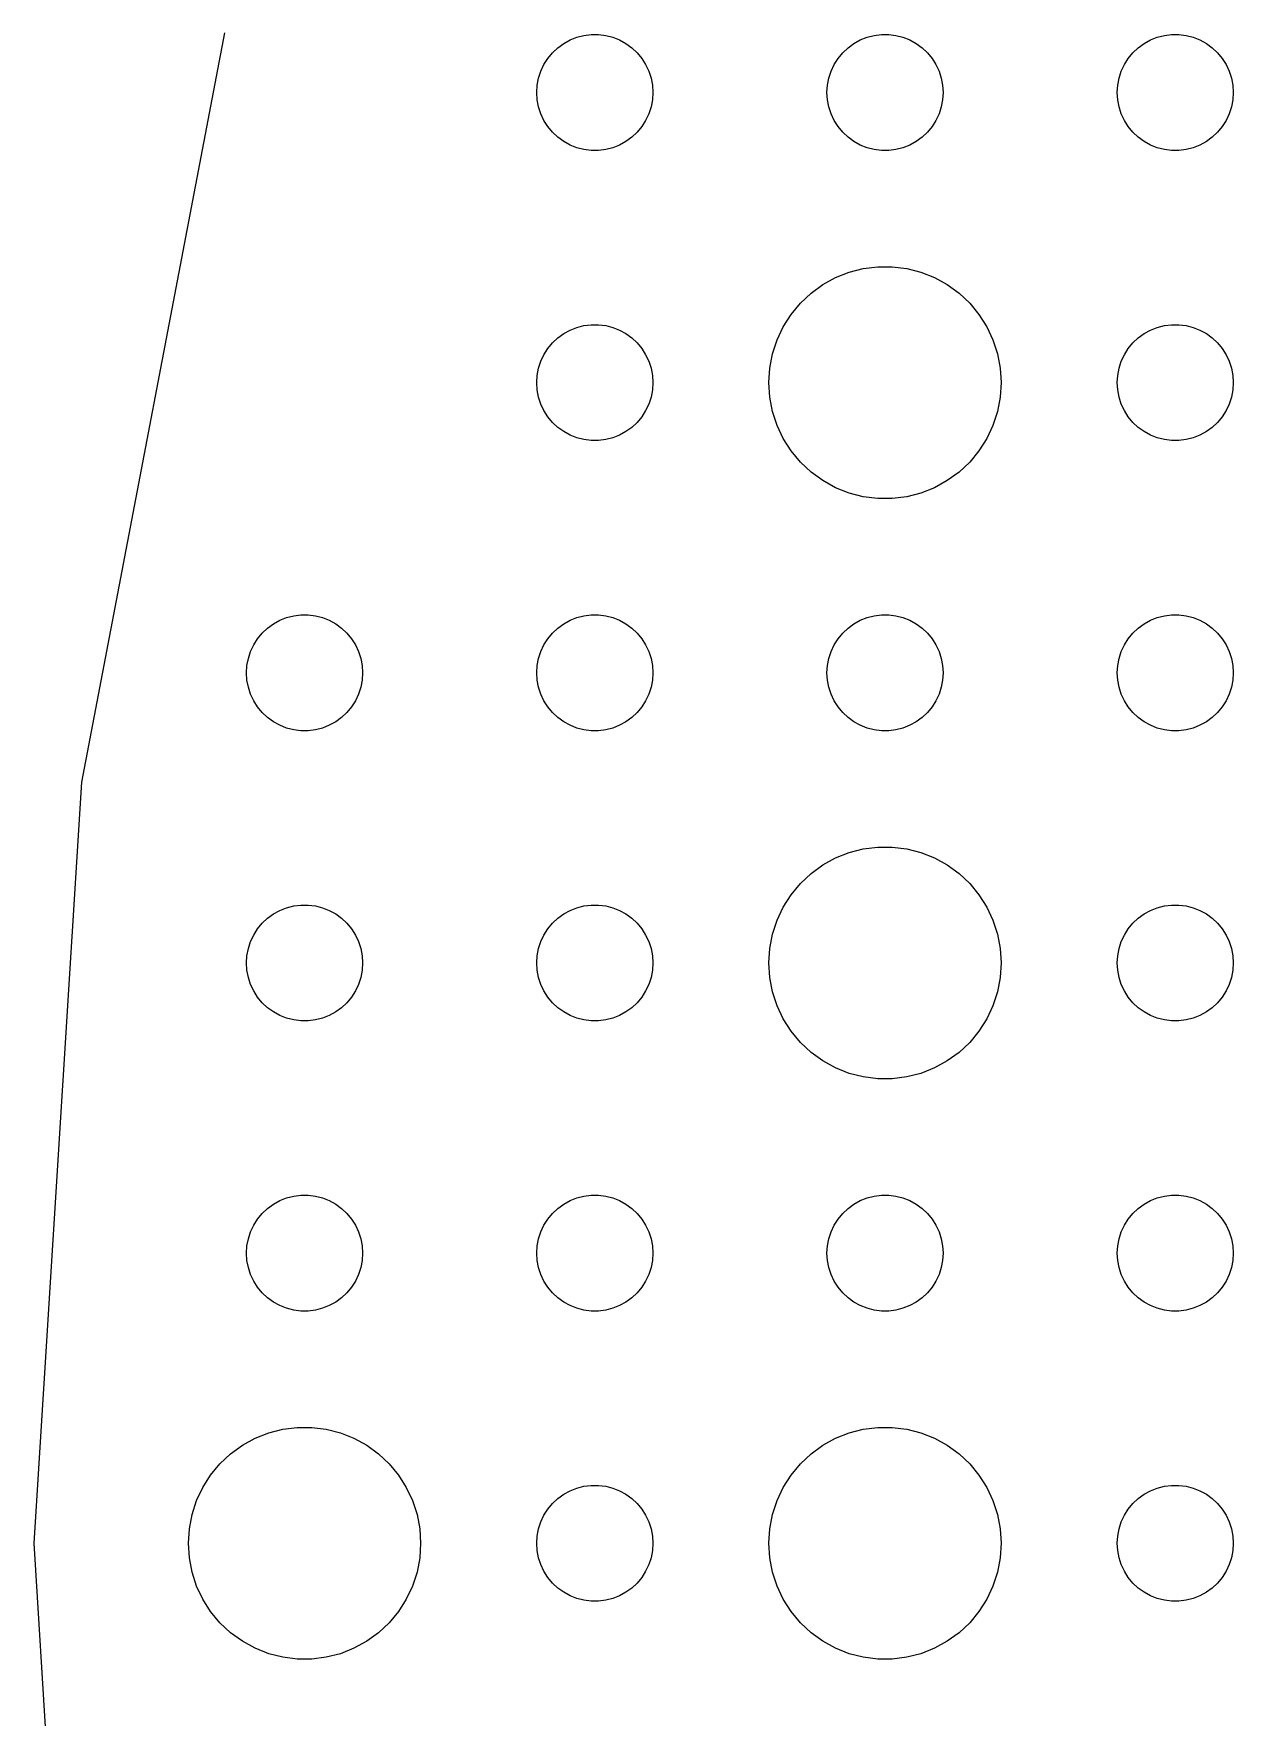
# Model space of a CAD drawing. Header units: metres. Extents: x -157 to 157, y -157 to 157.
# Drawn here: x -157 to -126, y -4.5 to 39.02 of the extents above; entities that cross this region are included whole.
import ezdxf

# ---------------------------------------------------------------- set-up
doc = ezdxf.new("R2010")
doc.units = ezdxf.units.M

msp = doc.modelspace()

# ---------------------------------------------------------------- linework, layer by layer
for p, q in [((-152.068, 39.0443), (-155.762, 19.6773)), ((-143.456, 38.6558), (-143.304, 38.7665)), ((-143.304, 38.7665), (-143.139, 38.8572)), ((-143.139, 38.8572), (-142.964, 38.9266)), ((-142.964, 38.9266), (-142.781, 38.9734)), ((-142.781, 38.9734), (-142.594, 38.997)), ((-142.594, 38.997), (-142.406, 38.997)), ((-142.406, 38.997), (-142.219, 38.9734)), ((-142.219, 38.9734), (-142.036, 38.9266)), ((-142.036, 38.9266), (-141.861, 38.8572)), ((-141.861, 38.8572), (-141.696, 38.7665)), ((-141.696, 38.7665), (-141.544, 38.6558)), ((-135.956, 38.6558), (-135.804, 38.7665)), ((-135.804, 38.7665), (-135.639, 38.8572)), ((-135.639, 38.8572), (-135.464, 38.9266)), ((-135.464, 38.9266), (-135.281, 38.9734)), ((-135.281, 38.9734), (-135.094, 38.997)), ((-135.094, 38.997), (-134.906, 38.997)), ((-134.906, 38.997), (-134.719, 38.9734)), ((-134.719, 38.9734), (-134.536, 38.9266)), ((-134.536, 38.9266), (-134.361, 38.8572)), ((-134.361, 38.8572), (-134.196, 38.7665)), ((-134.196, 38.7665), (-134.044, 38.6558)), ((-128.456, 38.6558), (-128.304, 38.7665)), ((-128.304, 38.7665), (-128.139, 38.8572)), ((-128.139, 38.8572), (-127.964, 38.9266)), ((-127.964, 38.9266), (-127.781, 38.9734)), ((-127.781, 38.9734), (-127.594, 38.997)), ((-127.594, 38.997), (-127.406, 38.997)), ((-127.406, 38.997), (-127.219, 38.9734)), ((-127.219, 38.9734), (-127.036, 38.9266)), ((-127.036, 38.9266), (-126.861, 38.8572)), ((-126.861, 38.8572), (-126.696, 38.7665)), ((-126.696, 38.7665), (-126.544, 38.6558)), ((-143.814, 38.2226), (-143.714, 38.3817)), ((-143.714, 38.3817), (-143.593, 38.5268)), ((-143.593, 38.5268), (-143.456, 38.6558)), ((-141.544, 38.6558), (-141.407, 38.5268)), ((-141.407, 38.5268), (-141.286, 38.3817)), ((-141.286, 38.3817), (-141.186, 38.2226)), ((-136.314, 38.2226), (-136.214, 38.3817)), ((-136.214, 38.3817), (-136.093, 38.5268)), ((-136.093, 38.5268), (-135.956, 38.6558)), ((-134.044, 38.6558), (-133.907, 38.5268)), ((-133.907, 38.5268), (-133.786, 38.3817)), ((-133.786, 38.3817), (-133.686, 38.2226)), ((-128.814, 38.2226), (-128.714, 38.3817)), ((-128.714, 38.3817), (-128.593, 38.5268)), ((-128.593, 38.5268), (-128.456, 38.6558)), ((-126.544, 38.6558), (-126.407, 38.5268)), ((-126.407, 38.5268), (-126.286, 38.3817)), ((-126.286, 38.3817), (-126.186, 38.2226)), ((-143.988, 37.688), (-143.953, 37.873)), ((-143.953, 37.873), (-143.895, 38.0522)), ((-143.895, 38.0522), (-143.814, 38.2226)), ((-141.186, 38.2226), (-141.105, 38.0522)), ((-141.105, 38.0522), (-141.047, 37.873)), ((-141.047, 37.873), (-141.012, 37.688)), ((-136.488, 37.688), (-136.453, 37.873)), ((-136.453, 37.873), (-136.395, 38.0522)), ((-136.395, 38.0522), (-136.314, 38.2226)), ((-133.686, 38.2226), (-133.605, 38.0522)), ((-133.605, 38.0522), (-133.547, 37.873)), ((-133.547, 37.873), (-133.512, 37.688)), ((-128.988, 37.688), (-128.953, 37.873)), ((-128.953, 37.873), (-128.895, 38.0522)), ((-128.895, 38.0522), (-128.814, 38.2226)), ((-126.186, 38.2226), (-126.105, 38.0522)), ((-126.105, 38.0522), (-126.047, 37.873)), ((-126.047, 37.873), (-126.012, 37.688)), ((-144, 37.5), (-143.988, 37.688)), ((-143.988, 37.312), (-144, 37.5)), ((-141.012, 37.688), (-141, 37.5)), ((-141, 37.5), (-141.012, 37.312)), ((-136.5, 37.5), (-136.488, 37.688)), ((-136.488, 37.312), (-136.5, 37.5)), ((-133.512, 37.688), (-133.5, 37.5)), ((-133.5, 37.5), (-133.512, 37.312)), ((-129, 37.5), (-128.988, 37.688)), ((-128.988, 37.312), (-129, 37.5)), ((-126.012, 37.688), (-126, 37.5)), ((-126, 37.5), (-126.012, 37.312)), ((-143.953, 37.127), (-143.988, 37.312)), ((-143.895, 36.9478), (-143.953, 37.127)), ((-141.047, 37.127), (-141.105, 36.9478)), ((-141.012, 37.312), (-141.047, 37.127)), ((-136.453, 37.127), (-136.488, 37.312)), ((-136.395, 36.9478), (-136.453, 37.127)), ((-133.547, 37.127), (-133.605, 36.9478)), ((-133.512, 37.312), (-133.547, 37.127)), ((-128.953, 37.127), (-128.988, 37.312)), ((-128.895, 36.9478), (-128.953, 37.127)), ((-126.047, 37.127), (-126.105, 36.9478)), ((-126.012, 37.312), (-126.047, 37.127)), ((-143.814, 36.7774), (-143.895, 36.9478)), ((-143.714, 36.6183), (-143.814, 36.7774)), ((-143.593, 36.4732), (-143.714, 36.6183)), ((-141.286, 36.6183), (-141.407, 36.4732)), ((-141.186, 36.7774), (-141.286, 36.6183)), ((-141.105, 36.9478), (-141.186, 36.7774)), ((-136.314, 36.7774), (-136.395, 36.9478)), ((-136.214, 36.6183), (-136.314, 36.7774)), ((-136.093, 36.4732), (-136.214, 36.6183)), ((-133.786, 36.6183), (-133.907, 36.4732)), ((-133.686, 36.7774), (-133.786, 36.6183)), ((-133.605, 36.9478), (-133.686, 36.7774)), ((-128.814, 36.7774), (-128.895, 36.9478)), ((-128.714, 36.6183), (-128.814, 36.7774)), ((-128.593, 36.4732), (-128.714, 36.6183)), ((-126.286, 36.6183), (-126.407, 36.4732)), ((-126.186, 36.7774), (-126.286, 36.6183)), ((-126.105, 36.9478), (-126.186, 36.7774)), ((-143.456, 36.3442), (-143.593, 36.4732)), ((-143.304, 36.2335), (-143.456, 36.3442)), ((-143.139, 36.1428), (-143.304, 36.2335)), ((-142.964, 36.0734), (-143.139, 36.1428)), ((-141.861, 36.1428), (-142.036, 36.0734)), ((-141.696, 36.2335), (-141.861, 36.1428)), ((-141.544, 36.3442), (-141.696, 36.2335)), ((-141.407, 36.4732), (-141.544, 36.3442)), ((-135.956, 36.3442), (-136.093, 36.4732)), ((-135.804, 36.2335), (-135.956, 36.3442)), ((-135.639, 36.1428), (-135.804, 36.2335)), ((-135.464, 36.0734), (-135.639, 36.1428)), ((-134.361, 36.1428), (-134.536, 36.0734)), ((-134.196, 36.2335), (-134.361, 36.1428)), ((-134.044, 36.3442), (-134.196, 36.2335)), ((-133.907, 36.4732), (-134.044, 36.3442)), ((-128.456, 36.3442), (-128.593, 36.4732)), ((-128.304, 36.2335), (-128.456, 36.3442)), ((-128.139, 36.1428), (-128.304, 36.2335)), ((-127.964, 36.0734), (-128.139, 36.1428)), ((-126.861, 36.1428), (-127.036, 36.0734)), ((-126.696, 36.2335), (-126.861, 36.1428)), ((-126.544, 36.3442), (-126.696, 36.2335)), ((-126.407, 36.4732), (-126.544, 36.3442)), ((-142.781, 36.0266), (-142.964, 36.0734)), ((-142.594, 36.003), (-142.781, 36.0266)), ((-142.406, 36.003), (-142.594, 36.003)), ((-142.219, 36.0266), (-142.406, 36.003)), ((-142.036, 36.0734), (-142.219, 36.0266)), ((-135.281, 36.0266), (-135.464, 36.0734)), ((-135.094, 36.003), (-135.281, 36.0266)), ((-134.906, 36.003), (-135.094, 36.003)), ((-134.719, 36.0266), (-134.906, 36.003)), ((-134.536, 36.0734), (-134.719, 36.0266)), ((-127.781, 36.0266), (-127.964, 36.0734)), ((-127.594, 36.003), (-127.781, 36.0266)), ((-127.406, 36.003), (-127.594, 36.003)), ((-127.219, 36.0266), (-127.406, 36.003)), ((-127.036, 36.0734), (-127.219, 36.0266)), ((-136.607, 32.533), (-136.277, 32.7145)), ((-136.277, 32.7145), (-135.927, 32.8532)), ((-135.927, 32.8532), (-135.562, 32.9469)), ((-135.562, 32.9469), (-135.188, 32.9941)), ((-135.188, 32.9941), (-134.812, 32.9941)), ((-134.812, 32.9941), (-134.438, 32.9469)), ((-134.438, 32.9469), (-134.073, 32.8532)), ((-134.073, 32.8532), (-133.723, 32.7145)), ((-133.723, 32.7145), (-133.393, 32.533)), ((-137.187, 32.0536), (-136.912, 32.3115)), ((-136.912, 32.3115), (-136.607, 32.533)), ((-133.393, 32.533), (-133.088, 32.3115)), ((-133.088, 32.3115), (-132.813, 32.0536)), ((-137.427, 31.7634), (-137.187, 32.0536)), ((-132.813, 32.0536), (-132.573, 31.7634)), ((-143.304, 31.2665), (-143.139, 31.3572)), ((-143.139, 31.3572), (-142.964, 31.4266)), ((-142.964, 31.4266), (-142.781, 31.4734)), ((-142.781, 31.4734), (-142.594, 31.497)), ((-142.594, 31.497), (-142.406, 31.497)), ((-142.406, 31.497), (-142.219, 31.4734)), ((-142.219, 31.4734), (-142.036, 31.4266)), ((-142.036, 31.4266), (-141.861, 31.3572)), ((-141.861, 31.3572), (-141.696, 31.2665)), ((-137.789, 31.1044), (-137.629, 31.4453)), ((-137.629, 31.4453), (-137.427, 31.7634)), ((-132.573, 31.7634), (-132.371, 31.4453)), ((-132.371, 31.4453), (-132.211, 31.1044)), ((-128.304, 31.2665), (-128.139, 31.3572)), ((-128.139, 31.3572), (-127.964, 31.4266)), ((-127.964, 31.4266), (-127.781, 31.4734)), ((-127.781, 31.4734), (-127.594, 31.497)), ((-127.594, 31.497), (-127.406, 31.497)), ((-127.406, 31.497), (-127.219, 31.4734)), ((-127.219, 31.4734), (-127.036, 31.4266)), ((-127.036, 31.4266), (-126.861, 31.3572)), ((-126.861, 31.3572), (-126.696, 31.2665)), ((-143.714, 30.8817), (-143.593, 31.0268)), ((-143.593, 31.0268), (-143.456, 31.1558)), ((-143.456, 31.1558), (-143.304, 31.2665)), ((-141.696, 31.2665), (-141.544, 31.1558)), ((-141.544, 31.1558), (-141.407, 31.0268)), ((-141.407, 31.0268), (-141.286, 30.8817)), ((-137.906, 30.7461), (-137.789, 31.1044)), ((-132.211, 31.1044), (-132.094, 30.7461)), ((-128.714, 30.8817), (-128.593, 31.0268)), ((-128.593, 31.0268), (-128.456, 31.1558)), ((-128.456, 31.1558), (-128.304, 31.2665)), ((-126.696, 31.2665), (-126.544, 31.1558)), ((-126.544, 31.1558), (-126.407, 31.0268)), ((-126.407, 31.0268), (-126.286, 30.8817)), ((-143.953, 30.373), (-143.895, 30.5522)), ((-143.895, 30.5522), (-143.814, 30.7226)), ((-143.814, 30.7226), (-143.714, 30.8817)), ((-141.286, 30.8817), (-141.186, 30.7226)), ((-141.186, 30.7226), (-141.105, 30.5522)), ((-141.105, 30.5522), (-141.047, 30.373)), ((-137.976, 30.376), (-137.906, 30.7461)), ((-132.094, 30.7461), (-132.024, 30.376)), ((-128.953, 30.373), (-128.895, 30.5522)), ((-128.895, 30.5522), (-128.814, 30.7226)), ((-128.814, 30.7226), (-128.714, 30.8817)), ((-126.286, 30.8817), (-126.186, 30.7226)), ((-126.186, 30.7226), (-126.105, 30.5522)), ((-126.105, 30.5522), (-126.047, 30.373)), ((-144, 30), (-143.988, 30.188)), ((-143.988, 30.188), (-143.953, 30.373)), ((-141.047, 30.373), (-141.012, 30.188)), ((-141.012, 30.188), (-141, 30)), ((-138, 30), (-137.976, 30.376)), ((-132.024, 30.376), (-132, 30)), ((-129, 30), (-128.988, 30.188)), ((-128.988, 30.188), (-128.953, 30.373)), ((-126.047, 30.373), (-126.012, 30.188)), ((-126.012, 30.188), (-126, 30)), ((-143.988, 29.812), (-144, 30)), ((-143.953, 29.627), (-143.988, 29.812)), ((-143.895, 29.4478), (-143.953, 29.627)), ((-141.047, 29.627), (-141.105, 29.4478)), ((-141.012, 29.812), (-141.047, 29.627)), ((-141, 30), (-141.012, 29.812)), ((-137.976, 29.624), (-138, 30)), ((-137.906, 29.2539), (-137.976, 29.624)), ((-132.024, 29.624), (-132.094, 29.2539)), ((-132, 30), (-132.024, 29.624)), ((-128.988, 29.812), (-129, 30)), ((-128.953, 29.627), (-128.988, 29.812)), ((-128.895, 29.4478), (-128.953, 29.627)), ((-126.047, 29.627), (-126.105, 29.4478)), ((-126.012, 29.812), (-126.047, 29.627)), ((-126, 30), (-126.012, 29.812)), ((-143.814, 29.2774), (-143.895, 29.4478)), ((-143.714, 29.1183), (-143.814, 29.2774)), ((-141.186, 29.2774), (-141.286, 29.1183)), ((-141.105, 29.4478), (-141.186, 29.2774)), ((-137.789, 28.8956), (-137.906, 29.2539)), ((-132.094, 29.2539), (-132.211, 28.8956)), ((-128.814, 29.2774), (-128.895, 29.4478)), ((-128.714, 29.1183), (-128.814, 29.2774)), ((-126.186, 29.2774), (-126.286, 29.1183)), ((-126.105, 29.4478), (-126.186, 29.2774)), ((-143.593, 28.9732), (-143.714, 29.1183)), ((-143.456, 28.8442), (-143.593, 28.9732)), ((-143.304, 28.7335), (-143.456, 28.8442)), ((-143.139, 28.6427), (-143.304, 28.7335)), ((-141.696, 28.7335), (-141.861, 28.6427)), ((-141.544, 28.8442), (-141.696, 28.7335)), ((-141.407, 28.9732), (-141.544, 28.8442)), ((-141.286, 29.1183), (-141.407, 28.9732)), ((-137.629, 28.5547), (-137.789, 28.8956)), ((-132.211, 28.8956), (-132.371, 28.5547)), ((-128.593, 28.9732), (-128.714, 29.1183)), ((-128.456, 28.8442), (-128.593, 28.9732)), ((-128.304, 28.7335), (-128.456, 28.8442)), ((-128.139, 28.6427), (-128.304, 28.7335)), ((-126.696, 28.7335), (-126.861, 28.6427)), ((-126.544, 28.8442), (-126.696, 28.7335)), ((-126.407, 28.9732), (-126.544, 28.8442)), ((-126.286, 29.1183), (-126.407, 28.9732)), ((-142.964, 28.5734), (-143.139, 28.6427)), ((-142.781, 28.5266), (-142.964, 28.5734)), ((-142.594, 28.503), (-142.781, 28.5266)), ((-142.406, 28.503), (-142.594, 28.503)), ((-142.219, 28.5266), (-142.406, 28.503)), ((-142.036, 28.5734), (-142.219, 28.5266)), ((-141.861, 28.6427), (-142.036, 28.5734)), ((-137.427, 28.2366), (-137.629, 28.5547)), ((-132.371, 28.5547), (-132.573, 28.2366)), ((-127.964, 28.5734), (-128.139, 28.6427)), ((-127.781, 28.5266), (-127.964, 28.5734)), ((-127.594, 28.503), (-127.781, 28.5266)), ((-127.406, 28.503), (-127.594, 28.503)), ((-127.219, 28.5266), (-127.406, 28.503)), ((-127.036, 28.5734), (-127.219, 28.5266)), ((-126.861, 28.6427), (-127.036, 28.5734)), ((-137.187, 27.9464), (-137.427, 28.2366)), ((-136.912, 27.6884), (-137.187, 27.9464)), ((-132.813, 27.9464), (-133.088, 27.6884)), ((-132.573, 28.2366), (-132.813, 27.9464)), ((-136.607, 27.467), (-136.912, 27.6884)), ((-136.277, 27.2855), (-136.607, 27.467)), ((-133.393, 27.467), (-133.723, 27.2855)), ((-133.088, 27.6884), (-133.393, 27.467)), ((-135.927, 27.1468), (-136.277, 27.2855)), ((-135.562, 27.0531), (-135.927, 27.1468)), ((-135.188, 27.0059), (-135.562, 27.0531)), ((-134.812, 27.0059), (-135.188, 27.0059)), ((-134.438, 27.0531), (-134.812, 27.0059)), ((-134.073, 27.1468), (-134.438, 27.0531)), ((-133.723, 27.2855), (-134.073, 27.1468)), ((-150.464, 23.9266), (-150.281, 23.9734)), ((-150.281, 23.9734), (-150.094, 23.997)), ((-150.094, 23.997), (-149.906, 23.997)), ((-149.906, 23.997), (-149.719, 23.9734)), ((-149.719, 23.9734), (-149.536, 23.9266)), ((-142.964, 23.9266), (-142.781, 23.9734)), ((-142.781, 23.9734), (-142.594, 23.997)), ((-142.594, 23.997), (-142.406, 23.997)), ((-142.406, 23.997), (-142.219, 23.9734)), ((-142.219, 23.9734), (-142.036, 23.9266)), ((-135.464, 23.9266), (-135.281, 23.9734)), ((-135.281, 23.9734), (-135.094, 23.997)), ((-135.094, 23.997), (-134.906, 23.997)), ((-134.906, 23.997), (-134.719, 23.9734)), ((-134.719, 23.9734), (-134.536, 23.9266)), ((-127.964, 23.9266), (-127.781, 23.9734)), ((-127.781, 23.9734), (-127.594, 23.997)), ((-127.594, 23.997), (-127.406, 23.997)), ((-127.406, 23.997), (-127.219, 23.9734)), ((-127.219, 23.9734), (-127.036, 23.9266)), ((-151.214, 23.3817), (-151.093, 23.5268)), ((-151.093, 23.5268), (-150.956, 23.6558)), ((-150.956, 23.6558), (-150.804, 23.7665)), ((-150.804, 23.7665), (-150.639, 23.8572)), ((-150.639, 23.8572), (-150.464, 23.9266)), ((-149.536, 23.9266), (-149.361, 23.8572)), ((-149.361, 23.8572), (-149.196, 23.7665)), ((-149.196, 23.7665), (-149.044, 23.6558)), ((-149.044, 23.6558), (-148.907, 23.5268)), ((-148.907, 23.5268), (-148.786, 23.3817)), ((-143.714, 23.3817), (-143.593, 23.5268)), ((-143.593, 23.5268), (-143.456, 23.6558)), ((-143.456, 23.6558), (-143.304, 23.7665)), ((-143.304, 23.7665), (-143.139, 23.8572)), ((-143.139, 23.8572), (-142.964, 23.9266)), ((-142.036, 23.9266), (-141.861, 23.8572)), ((-141.861, 23.8572), (-141.696, 23.7665)), ((-141.696, 23.7665), (-141.544, 23.6558)), ((-141.544, 23.6558), (-141.407, 23.5268)), ((-141.407, 23.5268), (-141.286, 23.3817)), ((-136.214, 23.3817), (-136.093, 23.5268)), ((-136.093, 23.5268), (-135.956, 23.6558)), ((-135.956, 23.6558), (-135.804, 23.7665)), ((-135.804, 23.7665), (-135.639, 23.8572)), ((-135.639, 23.8572), (-135.464, 23.9266)), ((-134.536, 23.9266), (-134.361, 23.8572)), ((-134.361, 23.8572), (-134.196, 23.7665)), ((-134.196, 23.7665), (-134.044, 23.6558)), ((-134.044, 23.6558), (-133.907, 23.5268)), ((-133.907, 23.5268), (-133.786, 23.3817)), ((-128.714, 23.3817), (-128.593, 23.5268)), ((-128.593, 23.5268), (-128.456, 23.6558)), ((-128.456, 23.6558), (-128.304, 23.7665)), ((-128.304, 23.7665), (-128.139, 23.8572)), ((-128.139, 23.8572), (-127.964, 23.9266)), ((-127.036, 23.9266), (-126.861, 23.8572)), ((-126.861, 23.8572), (-126.696, 23.7665)), ((-126.696, 23.7665), (-126.544, 23.6558)), ((-126.544, 23.6558), (-126.407, 23.5268)), ((-126.407, 23.5268), (-126.286, 23.3817)), ((-151.395, 23.0522), (-151.314, 23.2226)), ((-151.314, 23.2226), (-151.214, 23.3817)), ((-148.786, 23.3817), (-148.686, 23.2226)), ((-148.686, 23.2226), (-148.605, 23.0522)), ((-143.895, 23.0522), (-143.814, 23.2226)), ((-143.814, 23.2226), (-143.714, 23.3817)), ((-141.286, 23.3817), (-141.186, 23.2226)), ((-141.186, 23.2226), (-141.105, 23.0522)), ((-136.395, 23.0522), (-136.314, 23.2226)), ((-136.314, 23.2226), (-136.214, 23.3817)), ((-133.786, 23.3817), (-133.686, 23.2226)), ((-133.686, 23.2226), (-133.605, 23.0522)), ((-128.895, 23.0522), (-128.814, 23.2226)), ((-128.814, 23.2226), (-128.714, 23.3817)), ((-126.286, 23.3817), (-126.186, 23.2226)), ((-126.186, 23.2226), (-126.105, 23.0522)), ((-151.5, 22.5), (-151.488, 22.688)), ((-151.488, 22.688), (-151.453, 22.873)), ((-151.453, 22.873), (-151.395, 23.0522)), ((-148.605, 23.0522), (-148.547, 22.873)), ((-148.547, 22.873), (-148.512, 22.688)), ((-148.512, 22.688), (-148.5, 22.5)), ((-144, 22.5), (-143.988, 22.688)), ((-143.988, 22.688), (-143.953, 22.873)), ((-143.953, 22.873), (-143.895, 23.0522)), ((-141.105, 23.0522), (-141.047, 22.873)), ((-141.047, 22.873), (-141.012, 22.688)), ((-141.012, 22.688), (-141, 22.5)), ((-136.5, 22.5), (-136.488, 22.688)), ((-136.488, 22.688), (-136.453, 22.873)), ((-136.453, 22.873), (-136.395, 23.0522)), ((-133.605, 23.0522), (-133.547, 22.873)), ((-133.547, 22.873), (-133.512, 22.688)), ((-133.512, 22.688), (-133.5, 22.5)), ((-129, 22.5), (-128.988, 22.688)), ((-128.988, 22.688), (-128.953, 22.873)), ((-128.953, 22.873), (-128.895, 23.0522)), ((-126.105, 23.0522), (-126.047, 22.873)), ((-126.047, 22.873), (-126.012, 22.688)), ((-126.012, 22.688), (-126, 22.5)), ((-151.488, 22.312), (-151.5, 22.5)), ((-151.453, 22.127), (-151.488, 22.312)), ((-148.512, 22.312), (-148.547, 22.127)), ((-148.5, 22.5), (-148.512, 22.312)), ((-143.988, 22.312), (-144, 22.5)), ((-143.953, 22.127), (-143.988, 22.312)), ((-141.012, 22.312), (-141.047, 22.127)), ((-141, 22.5), (-141.012, 22.312)), ((-136.488, 22.312), (-136.5, 22.5)), ((-136.453, 22.127), (-136.488, 22.312)), ((-133.512, 22.312), (-133.547, 22.127)), ((-133.5, 22.5), (-133.512, 22.312)), ((-128.988, 22.312), (-129, 22.5)), ((-128.953, 22.127), (-128.988, 22.312)), ((-126.012, 22.312), (-126.047, 22.127)), ((-126, 22.5), (-126.012, 22.312)), ((-151.395, 21.9478), (-151.453, 22.127)), ((-151.314, 21.7774), (-151.395, 21.9478)), ((-151.214, 21.6183), (-151.314, 21.7774)), ((-148.686, 21.7774), (-148.786, 21.6183)), ((-148.605, 21.9478), (-148.686, 21.7774)), ((-148.547, 22.127), (-148.605, 21.9478)), ((-143.895, 21.9478), (-143.953, 22.127)), ((-143.814, 21.7774), (-143.895, 21.9478)), ((-143.714, 21.6183), (-143.814, 21.7774)), ((-141.186, 21.7774), (-141.286, 21.6183)), ((-141.105, 21.9478), (-141.186, 21.7774)), ((-141.047, 22.127), (-141.105, 21.9478)), ((-136.395, 21.9478), (-136.453, 22.127)), ((-136.314, 21.7774), (-136.395, 21.9478)), ((-136.214, 21.6183), (-136.314, 21.7774)), ((-133.686, 21.7774), (-133.786, 21.6183)), ((-133.605, 21.9478), (-133.686, 21.7774)), ((-133.547, 22.127), (-133.605, 21.9478)), ((-128.895, 21.9478), (-128.953, 22.127)), ((-128.814, 21.7774), (-128.895, 21.9478)), ((-128.714, 21.6183), (-128.814, 21.7774)), ((-126.186, 21.7774), (-126.286, 21.6183)), ((-126.105, 21.9478), (-126.186, 21.7774)), ((-126.047, 22.127), (-126.105, 21.9478)), ((-151.093, 21.4732), (-151.214, 21.6183)), ((-150.956, 21.3442), (-151.093, 21.4732)), ((-150.804, 21.2335), (-150.956, 21.3442)), ((-149.044, 21.3442), (-149.196, 21.2335)), ((-148.907, 21.4732), (-149.044, 21.3442)), ((-148.786, 21.6183), (-148.907, 21.4732)), ((-143.593, 21.4732), (-143.714, 21.6183)), ((-143.456, 21.3442), (-143.593, 21.4732)), ((-143.304, 21.2335), (-143.456, 21.3442)), ((-141.544, 21.3442), (-141.696, 21.2335)), ((-141.407, 21.4732), (-141.544, 21.3442)), ((-141.286, 21.6183), (-141.407, 21.4732)), ((-136.093, 21.4732), (-136.214, 21.6183)), ((-135.956, 21.3442), (-136.093, 21.4732)), ((-135.804, 21.2335), (-135.956, 21.3442)), ((-134.044, 21.3442), (-134.196, 21.2335)), ((-133.907, 21.4732), (-134.044, 21.3442)), ((-133.786, 21.6183), (-133.907, 21.4732)), ((-128.593, 21.4732), (-128.714, 21.6183)), ((-128.456, 21.3442), (-128.593, 21.4732)), ((-128.304, 21.2335), (-128.456, 21.3442)), ((-126.544, 21.3442), (-126.696, 21.2335)), ((-126.407, 21.4732), (-126.544, 21.3442)), ((-126.286, 21.6183), (-126.407, 21.4732)), ((-150.639, 21.1427), (-150.804, 21.2335)), ((-150.464, 21.0734), (-150.639, 21.1427)), ((-150.281, 21.0266), (-150.464, 21.0734)), ((-150.094, 21.003), (-150.281, 21.0266)), ((-149.906, 21.003), (-150.094, 21.003)), ((-149.719, 21.0266), (-149.906, 21.003)), ((-149.536, 21.0734), (-149.719, 21.0266)), ((-149.361, 21.1427), (-149.536, 21.0734)), ((-149.196, 21.2335), (-149.361, 21.1427)), ((-143.139, 21.1427), (-143.304, 21.2335)), ((-142.964, 21.0734), (-143.139, 21.1427)), ((-142.781, 21.0266), (-142.964, 21.0734)), ((-142.594, 21.003), (-142.781, 21.0266)), ((-142.406, 21.003), (-142.594, 21.003)), ((-142.219, 21.0266), (-142.406, 21.003)), ((-142.036, 21.0734), (-142.219, 21.0266)), ((-141.861, 21.1427), (-142.036, 21.0734)), ((-141.696, 21.2335), (-141.861, 21.1427)), ((-135.639, 21.1427), (-135.804, 21.2335)), ((-135.464, 21.0734), (-135.639, 21.1427)), ((-135.281, 21.0266), (-135.464, 21.0734)), ((-135.094, 21.003), (-135.281, 21.0266)), ((-134.906, 21.003), (-135.094, 21.003)), ((-134.719, 21.0266), (-134.906, 21.003)), ((-134.536, 21.0734), (-134.719, 21.0266)), ((-134.361, 21.1427), (-134.536, 21.0734)), ((-134.196, 21.2335), (-134.361, 21.1427)), ((-128.139, 21.1427), (-128.304, 21.2335)), ((-127.964, 21.0734), (-128.139, 21.1427)), ((-127.781, 21.0266), (-127.964, 21.0734)), ((-127.594, 21.003), (-127.781, 21.0266)), ((-127.406, 21.003), (-127.594, 21.003)), ((-127.219, 21.0266), (-127.406, 21.003)), ((-127.036, 21.0734), (-127.219, 21.0266)), ((-126.861, 21.1427), (-127.036, 21.0734)), ((-126.696, 21.2335), (-126.861, 21.1427)), ((-155.762, 19.6773), (-157, 0)), ((-136.277, 17.7145), (-135.927, 17.8532)), ((-135.927, 17.8532), (-135.562, 17.9469)), ((-135.562, 17.9469), (-135.188, 17.9941)), ((-135.188, 17.9941), (-134.812, 17.9941)), ((-134.812, 17.9941), (-134.438, 17.9469)), ((-134.438, 17.9469), (-134.073, 17.8532)), ((-134.073, 17.8532), (-133.723, 17.7145)), ((-136.912, 17.3115), (-136.607, 17.533)), ((-136.607, 17.533), (-136.277, 17.7145)), ((-133.723, 17.7145), (-133.393, 17.533)), ((-133.393, 17.533), (-133.088, 17.3115)), ((-137.427, 16.7634), (-137.187, 17.0536)), ((-137.187, 17.0536), (-136.912, 17.3115)), ((-133.088, 17.3115), (-132.813, 17.0536)), ((-132.813, 17.0536), (-132.573, 16.7634)), ((-137.629, 16.4453), (-137.427, 16.7634)), ((-132.573, 16.7634), (-132.371, 16.4453)), ((-151.093, 16.0268), (-150.956, 16.1558)), ((-150.956, 16.1558), (-150.804, 16.2665)), ((-150.804, 16.2665), (-150.639, 16.3572)), ((-150.639, 16.3572), (-150.464, 16.4266)), ((-150.464, 16.4266), (-150.281, 16.4734)), ((-150.281, 16.4734), (-150.094, 16.497)), ((-150.094, 16.497), (-149.906, 16.497)), ((-149.906, 16.497), (-149.719, 16.4734)), ((-149.719, 16.4734), (-149.536, 16.4266)), ((-149.536, 16.4266), (-149.361, 16.3572)), ((-149.361, 16.3572), (-149.196, 16.2665)), ((-149.196, 16.2665), (-149.044, 16.1558)), ((-149.044, 16.1558), (-148.907, 16.0268)), ((-143.593, 16.0268), (-143.456, 16.1558)), ((-143.456, 16.1558), (-143.304, 16.2665)), ((-143.304, 16.2665), (-143.139, 16.3572)), ((-143.139, 16.3572), (-142.964, 16.4266)), ((-142.964, 16.4266), (-142.781, 16.4734)), ((-142.781, 16.4734), (-142.594, 16.497)), ((-142.594, 16.497), (-142.406, 16.497)), ((-142.406, 16.497), (-142.219, 16.4734)), ((-142.219, 16.4734), (-142.036, 16.4266)), ((-142.036, 16.4266), (-141.861, 16.3572)), ((-141.861, 16.3572), (-141.696, 16.2665)), ((-141.696, 16.2665), (-141.544, 16.1558)), ((-141.544, 16.1558), (-141.407, 16.0268)), ((-137.906, 15.7461), (-137.789, 16.1044)), ((-137.789, 16.1044), (-137.629, 16.4453)), ((-132.371, 16.4453), (-132.211, 16.1044)), ((-132.211, 16.1044), (-132.094, 15.7461)), ((-128.593, 16.0268), (-128.456, 16.1558)), ((-128.456, 16.1558), (-128.304, 16.2665)), ((-128.304, 16.2665), (-128.139, 16.3572)), ((-128.139, 16.3572), (-127.964, 16.4266)), ((-127.964, 16.4266), (-127.781, 16.4734)), ((-127.781, 16.4734), (-127.594, 16.497)), ((-127.594, 16.497), (-127.406, 16.497)), ((-127.406, 16.497), (-127.219, 16.4734)), ((-127.219, 16.4734), (-127.036, 16.4266)), ((-127.036, 16.4266), (-126.861, 16.3572)), ((-126.861, 16.3572), (-126.696, 16.2665)), ((-126.696, 16.2665), (-126.544, 16.1558)), ((-126.544, 16.1558), (-126.407, 16.0268)), ((-151.395, 15.5522), (-151.314, 15.7226)), ((-151.314, 15.7226), (-151.214, 15.8817)), ((-151.214, 15.8817), (-151.093, 16.0268)), ((-148.907, 16.0268), (-148.786, 15.8817)), ((-148.786, 15.8817), (-148.686, 15.7226)), ((-148.686, 15.7226), (-148.605, 15.5522)), ((-143.895, 15.5522), (-143.814, 15.7226)), ((-143.814, 15.7226), (-143.714, 15.8817)), ((-143.714, 15.8817), (-143.593, 16.0268)), ((-141.407, 16.0268), (-141.286, 15.8817)), ((-141.286, 15.8817), (-141.186, 15.7226)), ((-141.186, 15.7226), (-141.105, 15.5522)), ((-137.976, 15.376), (-137.906, 15.7461)), ((-132.094, 15.7461), (-132.024, 15.376)), ((-128.895, 15.5522), (-128.814, 15.7226)), ((-128.814, 15.7226), (-128.714, 15.8817)), ((-128.714, 15.8817), (-128.593, 16.0268)), ((-126.407, 16.0268), (-126.286, 15.8817)), ((-126.286, 15.8817), (-126.186, 15.7226)), ((-126.186, 15.7226), (-126.105, 15.5522)), ((-151.488, 15.188), (-151.453, 15.373)), ((-151.453, 15.373), (-151.395, 15.5522)), ((-148.605, 15.5522), (-148.547, 15.373)), ((-148.547, 15.373), (-148.512, 15.188)), ((-143.988, 15.188), (-143.953, 15.373)), ((-143.953, 15.373), (-143.895, 15.5522)), ((-141.105, 15.5522), (-141.047, 15.373)), ((-141.047, 15.373), (-141.012, 15.188)), ((-138, 15), (-137.976, 15.376)), ((-132.024, 15.376), (-132, 15)), ((-128.988, 15.188), (-128.953, 15.373)), ((-128.953, 15.373), (-128.895, 15.5522)), ((-126.105, 15.5522), (-126.047, 15.373)), ((-126.047, 15.373), (-126.012, 15.188)), ((-151.5, 15), (-151.488, 15.188)), ((-151.488, 14.812), (-151.5, 15)), ((-151.453, 14.627), (-151.488, 14.812)), ((-148.512, 14.812), (-148.547, 14.627)), ((-148.512, 15.188), (-148.5, 15)), ((-148.5, 15), (-148.512, 14.812)), ((-144, 15), (-143.988, 15.188)), ((-143.988, 14.812), (-144, 15)), ((-143.953, 14.627), (-143.988, 14.812)), ((-141.012, 14.812), (-141.047, 14.627)), ((-141.012, 15.188), (-141, 15)), ((-141, 15), (-141.012, 14.812)), ((-137.976, 14.624), (-138, 15)), ((-132, 15), (-132.024, 14.624)), ((-129, 15), (-128.988, 15.188)), ((-128.988, 14.812), (-129, 15)), ((-128.953, 14.627), (-128.988, 14.812)), ((-126.012, 14.812), (-126.047, 14.627)), ((-126.012, 15.188), (-126, 15)), ((-126, 15), (-126.012, 14.812)), ((-151.395, 14.4478), (-151.453, 14.627)), ((-151.314, 14.2774), (-151.395, 14.4478)), ((-148.605, 14.4478), (-148.686, 14.2774)), ((-148.547, 14.627), (-148.605, 14.4478)), ((-143.895, 14.4478), (-143.953, 14.627)), ((-143.814, 14.2774), (-143.895, 14.4478)), ((-141.105, 14.4478), (-141.186, 14.2774)), ((-141.047, 14.627), (-141.105, 14.4478)), ((-137.906, 14.2539), (-137.976, 14.624)), ((-132.024, 14.624), (-132.094, 14.2539)), ((-128.895, 14.4478), (-128.953, 14.627)), ((-128.814, 14.2774), (-128.895, 14.4478)), ((-126.105, 14.4478), (-126.186, 14.2774)), ((-126.047, 14.627), (-126.105, 14.4478)), ((-151.214, 14.1183), (-151.314, 14.2774)), ((-151.093, 13.9732), (-151.214, 14.1183)), ((-150.956, 13.8442), (-151.093, 13.9732)), ((-148.907, 13.9732), (-149.044, 13.8442)), ((-148.786, 14.1183), (-148.907, 13.9732)), ((-148.686, 14.2774), (-148.786, 14.1183)), ((-143.714, 14.1183), (-143.814, 14.2774)), ((-143.593, 13.9732), (-143.714, 14.1183)), ((-143.456, 13.8442), (-143.593, 13.9732)), ((-141.407, 13.9732), (-141.544, 13.8442)), ((-141.286, 14.1183), (-141.407, 13.9732)), ((-141.186, 14.2774), (-141.286, 14.1183)), ((-137.789, 13.8956), (-137.906, 14.2539)), ((-132.094, 14.2539), (-132.211, 13.8956)), ((-128.714, 14.1183), (-128.814, 14.2774)), ((-128.593, 13.9732), (-128.714, 14.1183)), ((-128.456, 13.8442), (-128.593, 13.9732)), ((-126.407, 13.9732), (-126.544, 13.8442)), ((-126.286, 14.1183), (-126.407, 13.9732)), ((-126.186, 14.2774), (-126.286, 14.1183)), ((-150.804, 13.7335), (-150.956, 13.8442)), ((-150.639, 13.6427), (-150.804, 13.7335)), ((-150.464, 13.5734), (-150.639, 13.6427)), ((-150.281, 13.5266), (-150.464, 13.5734)), ((-150.094, 13.5029), (-150.281, 13.5266)), ((-149.906, 13.5029), (-150.094, 13.5029)), ((-149.719, 13.5266), (-149.906, 13.5029)), ((-149.536, 13.5734), (-149.719, 13.5266)), ((-149.361, 13.6427), (-149.536, 13.5734)), ((-149.196, 13.7335), (-149.361, 13.6427)), ((-149.044, 13.8442), (-149.196, 13.7335)), ((-143.304, 13.7335), (-143.456, 13.8442)), ((-143.139, 13.6427), (-143.304, 13.7335)), ((-142.964, 13.5734), (-143.139, 13.6427)), ((-142.781, 13.5266), (-142.964, 13.5734)), ((-142.594, 13.5029), (-142.781, 13.5266)), ((-142.406, 13.5029), (-142.594, 13.5029)), ((-142.219, 13.5266), (-142.406, 13.5029)), ((-142.036, 13.5734), (-142.219, 13.5266)), ((-141.861, 13.6427), (-142.036, 13.5734)), ((-141.696, 13.7335), (-141.861, 13.6427)), ((-141.544, 13.8442), (-141.696, 13.7335)), ((-137.629, 13.5547), (-137.789, 13.8956)), ((-137.427, 13.2366), (-137.629, 13.5547)), ((-132.371, 13.5547), (-132.573, 13.2366)), ((-132.211, 13.8956), (-132.371, 13.5547)), ((-128.304, 13.7335), (-128.456, 13.8442)), ((-128.139, 13.6427), (-128.304, 13.7335)), ((-127.964, 13.5734), (-128.139, 13.6427)), ((-127.781, 13.5266), (-127.964, 13.5734)), ((-127.594, 13.5029), (-127.781, 13.5266)), ((-127.406, 13.5029), (-127.594, 13.5029)), ((-127.219, 13.5266), (-127.406, 13.5029)), ((-127.036, 13.5734), (-127.219, 13.5266)), ((-126.861, 13.6427), (-127.036, 13.5734)), ((-126.696, 13.7335), (-126.861, 13.6427)), ((-126.544, 13.8442), (-126.696, 13.7335)), ((-137.187, 12.9464), (-137.427, 13.2366)), ((-132.573, 13.2366), (-132.813, 12.9464)), ((-136.912, 12.6884), (-137.187, 12.9464)), ((-136.607, 12.467), (-136.912, 12.6884)), ((-133.088, 12.6884), (-133.393, 12.467)), ((-132.813, 12.9464), (-133.088, 12.6884)), ((-136.277, 12.2855), (-136.607, 12.467)), ((-135.927, 12.1468), (-136.277, 12.2855)), ((-133.723, 12.2855), (-134.073, 12.1468)), ((-133.393, 12.467), (-133.723, 12.2855)), ((-135.562, 12.0531), (-135.927, 12.1468)), ((-135.188, 12.0059), (-135.562, 12.0531)), ((-134.812, 12.0059), (-135.188, 12.0059)), ((-134.438, 12.0531), (-134.812, 12.0059)), ((-134.073, 12.1468), (-134.438, 12.0531)), ((-150.956, 8.65576), (-150.804, 8.76648)), ((-150.804, 8.76648), (-150.639, 8.85724)), ((-150.639, 8.85724), (-150.464, 8.92657)), ((-150.464, 8.92657), (-150.281, 8.97342)), ((-150.281, 8.97342), (-150.094, 8.99704)), ((-150.094, 8.99704), (-149.906, 8.99704)), ((-149.906, 8.99704), (-149.719, 8.97342)), ((-149.719, 8.97342), (-149.536, 8.92657)), ((-149.536, 8.92657), (-149.361, 8.85724)), ((-149.361, 8.85724), (-149.196, 8.76648)), ((-149.196, 8.76648), (-149.044, 8.65576)), ((-143.456, 8.65576), (-143.304, 8.76648)), ((-143.304, 8.76648), (-143.139, 8.85724)), ((-143.139, 8.85724), (-142.964, 8.92657)), ((-142.964, 8.92657), (-142.781, 8.97342)), ((-142.781, 8.97342), (-142.594, 8.99704)), ((-142.594, 8.99704), (-142.406, 8.99704)), ((-142.406, 8.99704), (-142.219, 8.97342)), ((-142.219, 8.97342), (-142.036, 8.92657)), ((-142.036, 8.92657), (-141.861, 8.85724)), ((-141.861, 8.85724), (-141.696, 8.76648)), ((-141.696, 8.76648), (-141.544, 8.65576)), ((-135.956, 8.65576), (-135.804, 8.76648)), ((-135.804, 8.76648), (-135.639, 8.85724)), ((-135.639, 8.85724), (-135.464, 8.92657)), ((-135.464, 8.92657), (-135.281, 8.97342)), ((-135.281, 8.97342), (-135.094, 8.99704)), ((-135.094, 8.99704), (-134.906, 8.99704)), ((-134.906, 8.99704), (-134.719, 8.97342)), ((-134.719, 8.97342), (-134.536, 8.92657)), ((-134.536, 8.92657), (-134.361, 8.85724)), ((-134.361, 8.85724), (-134.196, 8.76648)), ((-134.196, 8.76648), (-134.044, 8.65576)), ((-128.456, 8.65576), (-128.304, 8.76648)), ((-128.304, 8.76648), (-128.139, 8.85724)), ((-128.139, 8.85724), (-127.964, 8.92657)), ((-127.964, 8.92657), (-127.781, 8.97342)), ((-127.781, 8.97342), (-127.594, 8.99704)), ((-127.594, 8.99704), (-127.406, 8.99704)), ((-127.406, 8.99704), (-127.219, 8.97342)), ((-127.219, 8.97342), (-127.036, 8.92657)), ((-127.036, 8.92657), (-126.861, 8.85724)), ((-126.861, 8.85724), (-126.696, 8.76648)), ((-126.696, 8.76648), (-126.544, 8.65576)), ((-151.314, 8.22263), (-151.214, 8.38167)), ((-151.214, 8.38167), (-151.093, 8.52681)), ((-151.093, 8.52681), (-150.956, 8.65576)), ((-149.044, 8.65576), (-148.907, 8.52681)), ((-148.907, 8.52681), (-148.786, 8.38167)), ((-148.786, 8.38167), (-148.686, 8.22263)), ((-143.814, 8.22263), (-143.714, 8.38167)), ((-143.714, 8.38167), (-143.593, 8.52681)), ((-143.593, 8.52681), (-143.456, 8.65576)), ((-141.544, 8.65576), (-141.407, 8.52681)), ((-141.407, 8.52681), (-141.286, 8.38167)), ((-141.286, 8.38167), (-141.186, 8.22263)), ((-136.314, 8.22263), (-136.214, 8.38167)), ((-136.214, 8.38167), (-136.093, 8.52681)), ((-136.093, 8.52681), (-135.956, 8.65576)), ((-134.044, 8.65576), (-133.907, 8.52681)), ((-133.907, 8.52681), (-133.786, 8.38167)), ((-133.786, 8.38167), (-133.686, 8.22263)), ((-128.814, 8.22263), (-128.714, 8.38167)), ((-128.714, 8.38167), (-128.593, 8.52681)), ((-128.593, 8.52681), (-128.456, 8.65576)), ((-126.544, 8.65576), (-126.407, 8.52681)), ((-126.407, 8.52681), (-126.286, 8.38167)), ((-126.286, 8.38167), (-126.186, 8.22263)), ((-151.488, 7.68799), (-151.453, 7.87303)), ((-151.453, 7.87303), (-151.395, 8.05219)), ((-151.395, 8.05219), (-151.314, 8.22263)), ((-148.686, 8.22263), (-148.605, 8.05219)), ((-148.605, 8.05219), (-148.547, 7.87303)), ((-148.547, 7.87303), (-148.512, 7.68799)), ((-143.988, 7.68799), (-143.953, 7.87303)), ((-143.953, 7.87303), (-143.895, 8.05219)), ((-143.895, 8.05219), (-143.814, 8.22263)), ((-141.186, 8.22263), (-141.105, 8.05219)), ((-141.105, 8.05219), (-141.047, 7.87303)), ((-141.047, 7.87303), (-141.012, 7.68799)), ((-136.488, 7.68799), (-136.453, 7.87303)), ((-136.453, 7.87303), (-136.395, 8.05219)), ((-136.395, 8.05219), (-136.314, 8.22263)), ((-133.686, 8.22263), (-133.605, 8.05219)), ((-133.605, 8.05219), (-133.547, 7.87303)), ((-133.547, 7.87303), (-133.512, 7.68799)), ((-128.988, 7.68799), (-128.953, 7.87303)), ((-128.953, 7.87303), (-128.895, 8.05219)), ((-128.895, 8.05219), (-128.814, 8.22263)), ((-126.186, 8.22263), (-126.105, 8.05219)), ((-126.105, 8.05219), (-126.047, 7.87303)), ((-126.047, 7.87303), (-126.012, 7.68799)), ((-151.5, 7.5), (-151.488, 7.68799)), ((-151.488, 7.312), (-151.5, 7.5)), ((-148.512, 7.68799), (-148.5, 7.5)), ((-148.5, 7.5), (-148.512, 7.312)), ((-144, 7.5), (-143.988, 7.68799)), ((-143.988, 7.312), (-144, 7.5)), ((-141.012, 7.68799), (-141, 7.5)), ((-141, 7.5), (-141.012, 7.312)), ((-136.5, 7.5), (-136.488, 7.68799)), ((-136.488, 7.312), (-136.5, 7.5)), ((-133.512, 7.68799), (-133.5, 7.5)), ((-133.5, 7.5), (-133.512, 7.312)), ((-129, 7.5), (-128.988, 7.68799)), ((-128.988, 7.312), (-129, 7.5)), ((-126.012, 7.68799), (-126, 7.5)), ((-126, 7.5), (-126.012, 7.312)), ((-151.453, 7.12695), (-151.488, 7.312)), ((-151.395, 6.9478), (-151.453, 7.12695)), ((-148.547, 7.12695), (-148.605, 6.9478)), ((-148.512, 7.312), (-148.547, 7.12695)), ((-143.953, 7.12695), (-143.988, 7.312)), ((-143.895, 6.9478), (-143.953, 7.12695)), ((-141.047, 7.12695), (-141.105, 6.9478)), ((-141.012, 7.312), (-141.047, 7.12695)), ((-136.453, 7.12695), (-136.488, 7.312)), ((-136.395, 6.9478), (-136.453, 7.12695)), ((-133.547, 7.12695), (-133.605, 6.9478)), ((-133.512, 7.312), (-133.547, 7.12695)), ((-128.953, 7.12695), (-128.988, 7.312)), ((-128.895, 6.9478), (-128.953, 7.12695)), ((-126.047, 7.12695), (-126.105, 6.9478)), ((-126.012, 7.312), (-126.047, 7.12695)), ((-151.314, 6.77736), (-151.395, 6.9478)), ((-151.214, 6.61832), (-151.314, 6.77736)), ((-151.093, 6.47318), (-151.214, 6.61832)), ((-148.786, 6.61832), (-148.907, 6.47318)), ((-148.686, 6.77736), (-148.786, 6.61832)), ((-148.605, 6.9478), (-148.686, 6.77736)), ((-143.814, 6.77736), (-143.895, 6.9478)), ((-143.714, 6.61832), (-143.814, 6.77736)), ((-143.593, 6.47318), (-143.714, 6.61832)), ((-141.286, 6.61832), (-141.407, 6.47318)), ((-141.186, 6.77736), (-141.286, 6.61832)), ((-141.105, 6.9478), (-141.186, 6.77736)), ((-136.314, 6.77736), (-136.395, 6.9478)), ((-136.214, 6.61832), (-136.314, 6.77736)), ((-136.093, 6.47318), (-136.214, 6.61832)), ((-133.786, 6.61832), (-133.907, 6.47318)), ((-133.686, 6.77736), (-133.786, 6.61832)), ((-133.605, 6.9478), (-133.686, 6.77736)), ((-128.814, 6.77736), (-128.895, 6.9478)), ((-128.714, 6.61832), (-128.814, 6.77736)), ((-128.593, 6.47318), (-128.714, 6.61832)), ((-126.286, 6.61832), (-126.407, 6.47318)), ((-126.186, 6.77736), (-126.286, 6.61832)), ((-126.105, 6.9478), (-126.186, 6.77736)), ((-150.956, 6.34422), (-151.093, 6.47318)), ((-150.804, 6.23351), (-150.956, 6.34422)), ((-150.639, 6.14275), (-150.804, 6.23351)), ((-150.464, 6.07341), (-150.639, 6.14275)), ((-149.361, 6.14275), (-149.536, 6.07341)), ((-149.196, 6.23351), (-149.361, 6.14275)), ((-149.044, 6.34422), (-149.196, 6.23351)), ((-148.907, 6.47318), (-149.044, 6.34422)), ((-143.456, 6.34422), (-143.593, 6.47318)), ((-143.304, 6.23351), (-143.456, 6.34422)), ((-143.139, 6.14275), (-143.304, 6.23351)), ((-142.964, 6.07341), (-143.139, 6.14275)), ((-141.861, 6.14275), (-142.036, 6.07341)), ((-141.696, 6.23351), (-141.861, 6.14275)), ((-141.544, 6.34422), (-141.696, 6.23351)), ((-141.407, 6.47318), (-141.544, 6.34422)), ((-135.956, 6.34422), (-136.093, 6.47318)), ((-135.804, 6.23351), (-135.956, 6.34422)), ((-135.639, 6.14275), (-135.804, 6.23351)), ((-135.464, 6.07341), (-135.639, 6.14275)), ((-134.361, 6.14275), (-134.536, 6.07341)), ((-134.196, 6.23351), (-134.361, 6.14275)), ((-134.044, 6.34422), (-134.196, 6.23351)), ((-133.907, 6.47318), (-134.044, 6.34422)), ((-128.456, 6.34422), (-128.593, 6.47318)), ((-128.304, 6.23351), (-128.456, 6.34422)), ((-128.139, 6.14275), (-128.304, 6.23351)), ((-127.964, 6.07341), (-128.139, 6.14275)), ((-126.861, 6.14275), (-127.036, 6.07341)), ((-126.696, 6.23351), (-126.861, 6.14275)), ((-126.544, 6.34422), (-126.696, 6.23351)), ((-126.407, 6.47318), (-126.544, 6.34422)), ((-150.281, 6.02657), (-150.464, 6.07341)), ((-150.094, 6.00294), (-150.281, 6.02657)), ((-149.906, 6.00294), (-150.094, 6.00294)), ((-149.719, 6.02657), (-149.906, 6.00294)), ((-149.536, 6.07341), (-149.719, 6.02657)), ((-142.781, 6.02657), (-142.964, 6.07341)), ((-142.594, 6.00294), (-142.781, 6.02657)), ((-142.406, 6.00294), (-142.594, 6.00294)), ((-142.219, 6.02657), (-142.406, 6.00294)), ((-142.036, 6.07341), (-142.219, 6.02657)), ((-135.281, 6.02657), (-135.464, 6.07341)), ((-135.094, 6.00294), (-135.281, 6.02657)), ((-134.906, 6.00294), (-135.094, 6.00294)), ((-134.719, 6.02657), (-134.906, 6.00294)), ((-134.536, 6.07341), (-134.719, 6.02657)), ((-127.781, 6.02657), (-127.964, 6.07341)), ((-127.594, 6.00294), (-127.781, 6.02657)), ((-127.406, 6.00294), (-127.594, 6.00294)), ((-127.219, 6.02657), (-127.406, 6.00294)), ((-127.036, 6.07341), (-127.219, 6.02657)), ((-151.607, 2.53297), (-151.277, 2.71448)), ((-151.277, 2.71448), (-150.927, 2.85316)), ((-150.927, 2.85316), (-150.562, 2.94685)), ((-150.562, 2.94685), (-150.188, 2.99408)), ((-150.188, 2.99408), (-149.812, 2.99408)), ((-149.812, 2.99408), (-149.438, 2.94685)), ((-149.438, 2.94685), (-149.073, 2.85316)), ((-149.073, 2.85316), (-148.723, 2.71448)), ((-148.723, 2.71448), (-148.393, 2.53297)), ((-136.607, 2.53297), (-136.277, 2.71448)), ((-136.277, 2.71448), (-135.927, 2.85316)), ((-135.927, 2.85316), (-135.562, 2.94685)), ((-135.562, 2.94685), (-135.188, 2.99408)), ((-135.188, 2.99408), (-134.812, 2.99408)), ((-134.812, 2.99408), (-134.438, 2.94685)), ((-134.438, 2.94685), (-134.073, 2.85316)), ((-134.073, 2.85316), (-133.723, 2.71448)), ((-133.723, 2.71448), (-133.393, 2.53297)), ((-152.187, 2.05363), (-151.912, 2.31154)), ((-151.912, 2.31154), (-151.607, 2.53297)), ((-148.393, 2.53297), (-148.088, 2.31154)), ((-148.088, 2.31154), (-147.813, 2.05363)), ((-137.187, 2.05363), (-136.912, 2.31154)), ((-136.912, 2.31154), (-136.607, 2.53297)), ((-133.393, 2.53297), (-133.088, 2.31154)), ((-133.088, 2.31154), (-132.813, 2.05363)), ((-152.629, 1.44525), (-152.427, 1.76335)), ((-152.427, 1.76335), (-152.187, 2.05363)), ((-147.813, 2.05363), (-147.573, 1.76335)), ((-147.573, 1.76335), (-147.371, 1.44525)), ((-137.629, 1.44525), (-137.427, 1.76335)), ((-137.427, 1.76335), (-137.187, 2.05363)), ((-132.813, 2.05363), (-132.573, 1.76335)), ((-132.573, 1.76335), (-132.371, 1.44525)), ((-152.789, 1.10437), (-152.629, 1.44525)), ((-147.371, 1.44525), (-147.211, 1.10437)), ((-143.304, 1.26648), (-143.139, 1.35724)), ((-143.139, 1.35724), (-142.964, 1.42657)), ((-142.964, 1.42657), (-142.781, 1.47342)), ((-142.781, 1.47342), (-142.594, 1.49704)), ((-142.594, 1.49704), (-142.406, 1.49704)), ((-142.406, 1.49704), (-142.219, 1.47342)), ((-142.219, 1.47342), (-142.036, 1.42657)), ((-142.036, 1.42657), (-141.861, 1.35724)), ((-141.861, 1.35724), (-141.696, 1.26648)), ((-137.789, 1.10437), (-137.629, 1.44525)), ((-132.371, 1.44525), (-132.211, 1.10437)), ((-128.304, 1.26648), (-128.139, 1.35724)), ((-128.139, 1.35724), (-127.964, 1.42657)), ((-127.964, 1.42657), (-127.781, 1.47342)), ((-127.781, 1.47342), (-127.594, 1.49704)), ((-127.594, 1.49704), (-127.406, 1.49704)), ((-127.406, 1.49704), (-127.219, 1.47342)), ((-127.219, 1.47342), (-127.036, 1.42657)), ((-127.036, 1.42657), (-126.861, 1.35724)), ((-126.861, 1.35724), (-126.696, 1.26648)), ((-152.906, 0.74606), (-152.789, 1.10437)), ((-147.211, 1.10437), (-147.094, 0.74606)), ((-143.814, 0.72263), (-143.714, 0.88167)), ((-143.714, 0.88167), (-143.593, 1.02681)), ((-143.593, 1.02681), (-143.456, 1.15576)), ((-143.456, 1.15576), (-143.304, 1.26648)), ((-141.696, 1.26648), (-141.544, 1.15576)), ((-141.544, 1.15576), (-141.407, 1.02681)), ((-141.407, 1.02681), (-141.286, 0.88167)), ((-141.286, 0.88167), (-141.186, 0.72263)), ((-137.906, 0.74606), (-137.789, 1.10437)), ((-132.211, 1.10437), (-132.094, 0.74606)), ((-128.814, 0.72263), (-128.714, 0.88167)), ((-128.714, 0.88167), (-128.593, 1.02681)), ((-128.593, 1.02681), (-128.456, 1.15576)), ((-128.456, 1.15576), (-128.304, 1.26648)), ((-126.696, 1.26648), (-126.544, 1.15576)), ((-126.544, 1.15576), (-126.407, 1.02681)), ((-126.407, 1.02681), (-126.286, 0.88167)), ((-126.286, 0.88167), (-126.186, 0.72263)), ((-152.976, 0.37599), (-152.906, 0.74606)), ((-147.094, 0.74606), (-147.024, 0.37599)), ((-143.953, 0.37303), (-143.895, 0.55219)), ((-143.895, 0.55219), (-143.814, 0.72263)), ((-141.186, 0.72263), (-141.105, 0.55219)), ((-141.105, 0.55219), (-141.047, 0.37303)), ((-137.976, 0.37599), (-137.906, 0.74606)), ((-132.094, 0.74606), (-132.024, 0.37599)), ((-128.953, 0.37303), (-128.895, 0.55219)), ((-128.895, 0.55219), (-128.814, 0.72263)), ((-126.186, 0.72263), (-126.105, 0.55219)), ((-126.105, 0.55219), (-126.047, 0.37303)), ((-157, 0), (-155.762, -19.6773)), ((-153, 0), (-152.976, 0.37599)), ((-152.976, -0.37599), (-153, 0)), ((-147.024, 0.37599), (-147, 0)), ((-147, 0), (-147.024, -0.37599)), ((-144, 0), (-143.988, 0.18799)), ((-143.988, -0.18799), (-144, 0)), ((-143.988, 0.18799), (-143.953, 0.37303)), ((-141.047, 0.37303), (-141.012, 0.18799)), ((-141.012, 0.18799), (-141, 0)), ((-141, 0), (-141.012, -0.18799)), ((-138, 0), (-137.976, 0.37599)), ((-137.976, -0.37599), (-138, 0)), ((-132.024, 0.37599), (-132, 0)), ((-132, 0), (-132.024, -0.37599)), ((-129, 0), (-128.988, 0.18799)), ((-128.988, -0.18799), (-129, 0)), ((-128.988, 0.18799), (-128.953, 0.37303)), ((-126.047, 0.37303), (-126.012, 0.18799)), ((-126.012, 0.18799), (-126, 0)), ((-126, 0), (-126.012, -0.18799)), ((-152.906, -0.74606), (-152.976, -0.37599)), ((-147.024, -0.37599), (-147.094, -0.74606)), ((-143.953, -0.37303), (-143.988, -0.18799)), ((-143.895, -0.55219), (-143.953, -0.37303)), ((-141.047, -0.37303), (-141.105, -0.55219)), ((-141.012, -0.18799), (-141.047, -0.37303)), ((-137.906, -0.74606), (-137.976, -0.37599)), ((-132.024, -0.37599), (-132.094, -0.74606)), ((-128.953, -0.37303), (-128.988, -0.18799)), ((-128.895, -0.55219), (-128.953, -0.37303)), ((-126.047, -0.37303), (-126.105, -0.55219)), ((-126.012, -0.18799), (-126.047, -0.37303)), ((-152.789, -1.10437), (-152.906, -0.74606)), ((-147.094, -0.74606), (-147.211, -1.10437)), ((-143.814, -0.72263), (-143.895, -0.55219)), ((-143.714, -0.88167), (-143.814, -0.72263)), ((-141.186, -0.72263), (-141.286, -0.88167)), ((-141.105, -0.55219), (-141.186, -0.72263)), ((-137.789, -1.10437), (-137.906, -0.74606)), ((-132.094, -0.74606), (-132.211, -1.10437)), ((-128.814, -0.72263), (-128.895, -0.55219)), ((-128.714, -0.88167), (-128.814, -0.72263)), ((-126.186, -0.72263), (-126.286, -0.88167)), ((-126.105, -0.55219), (-126.186, -0.72263)), ((-152.629, -1.44525), (-152.789, -1.10437)), ((-147.211, -1.10437), (-147.371, -1.44525)), ((-143.593, -1.02681), (-143.714, -0.88167)), ((-143.456, -1.15576), (-143.593, -1.02681)), ((-143.304, -1.26648), (-143.456, -1.15576)), ((-143.139, -1.35724), (-143.304, -1.26648)), ((-141.696, -1.26648), (-141.861, -1.35724)), ((-141.544, -1.15576), (-141.696, -1.26648)), ((-141.407, -1.02681), (-141.544, -1.15576)), ((-141.286, -0.88167), (-141.407, -1.02681)), ((-137.629, -1.44525), (-137.789, -1.10437)), ((-132.211, -1.10437), (-132.371, -1.44525)), ((-128.593, -1.02681), (-128.714, -0.88167)), ((-128.456, -1.15576), (-128.593, -1.02681)), ((-128.304, -1.26648), (-128.456, -1.15576)), ((-128.139, -1.35724), (-128.304, -1.26648)), ((-126.696, -1.26648), (-126.861, -1.35724)), ((-126.544, -1.15576), (-126.696, -1.26648)), ((-126.407, -1.02681), (-126.544, -1.15576)), ((-126.286, -0.88167), (-126.407, -1.02681)), ((-152.427, -1.76335), (-152.629, -1.44525)), ((-147.371, -1.44525), (-147.573, -1.76335)), ((-142.964, -1.42657), (-143.139, -1.35724)), ((-142.781, -1.47342), (-142.964, -1.42657)), ((-142.594, -1.49704), (-142.781, -1.47342)), ((-142.406, -1.49704), (-142.594, -1.49704)), ((-142.219, -1.47342), (-142.406, -1.49704)), ((-142.036, -1.42657), (-142.219, -1.47342)), ((-141.861, -1.35724), (-142.036, -1.42657)), ((-137.427, -1.76335), (-137.629, -1.44525)), ((-132.371, -1.44525), (-132.573, -1.76335)), ((-127.964, -1.42657), (-128.139, -1.35724)), ((-127.781, -1.47342), (-127.964, -1.42657)), ((-127.594, -1.49704), (-127.781, -1.47342)), ((-127.406, -1.49704), (-127.594, -1.49704)), ((-127.219, -1.47342), (-127.406, -1.49704)), ((-127.036, -1.42657), (-127.219, -1.47342)), ((-126.861, -1.35724), (-127.036, -1.42657)), ((-152.187, -2.05363), (-152.427, -1.76335)), ((-151.912, -2.31154), (-152.187, -2.05363)), ((-147.813, -2.05363), (-148.088, -2.31154)), ((-147.573, -1.76335), (-147.813, -2.05363)), ((-137.187, -2.05363), (-137.427, -1.76335)), ((-136.912, -2.31154), (-137.187, -2.05363)), ((-132.813, -2.05363), (-133.088, -2.31154)), ((-132.573, -1.76335), (-132.813, -2.05363)), ((-151.607, -2.53297), (-151.912, -2.31154)), ((-151.277, -2.71448), (-151.607, -2.53297)), ((-148.393, -2.53297), (-148.723, -2.71448)), ((-148.088, -2.31154), (-148.393, -2.53297)), ((-136.607, -2.53297), (-136.912, -2.31154)), ((-136.277, -2.71448), (-136.607, -2.53297)), ((-133.393, -2.53297), (-133.723, -2.71448)), ((-133.088, -2.31154), (-133.393, -2.53297)), ((-150.927, -2.85316), (-151.277, -2.71448)), ((-150.562, -2.94685), (-150.927, -2.85316)), ((-150.188, -2.99408), (-150.562, -2.94685)), ((-149.812, -2.99408), (-150.188, -2.99408)), ((-149.438, -2.94685), (-149.812, -2.99408)), ((-149.073, -2.85316), (-149.438, -2.94685)), ((-148.723, -2.71448), (-149.073, -2.85316)), ((-135.927, -2.85316), (-136.277, -2.71448)), ((-135.562, -2.94685), (-135.927, -2.85316)), ((-135.188, -2.99408), (-135.562, -2.94685)), ((-134.812, -2.99408), (-135.188, -2.99408)), ((-134.438, -2.94685), (-134.812, -2.99408)), ((-134.073, -2.85316), (-134.438, -2.94685)), ((-133.723, -2.71448), (-134.073, -2.85316))]:
    msp.add_line(p, q)

doc.saveas('drawing.dxf')
